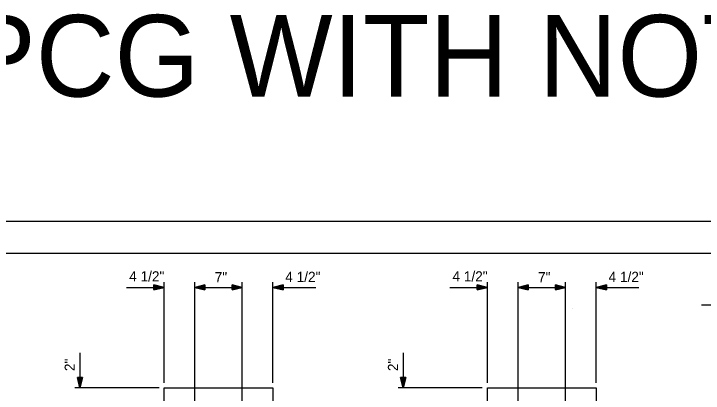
# Model space of a CAD drawing. Extents: x 0 to 34.7, y 0 to 24.5.
# Drawn here: x 10.69 to 19.14, y 19.89 to 24.54 of the extents above; entities that cross this region are included whole.
import ezdxf

# ---------------------------------------------------------------- set-up
doc = ezdxf.new("R2010")
doc.units = 0
for name, color, linetype in [('Dimension Lines', 7, 'Continuous'), ('Plan Sheet', 7, 'Continuous'), ('Plot Shape', 7, 'Continuous'), ('Sup Concrete Girder Lines', 7, 'Continuous'), ('Text', 7, 'Continuous'), ('User Information Notes', 7, 'Continuous')]:
    doc.layers.add(name, color=color, linetype=linetype)

msp = doc.modelspace()

# ---------------------------------------------------------------- linework, layer by layer
at = {"layer": 'Dimension Lines'}
for p, q in [((12.5333, 20.0184), (12.5333, 21.2501)), ((12.9083, 19.6534), (12.9083, 21.2501)), ((13.4916, 19.6534), (13.4916, 21.2501)), ((13.8666, 20.0184), (13.8666, 21.2501)), ((16.4969, 20.0184), (16.4969, 21.2501)), ((16.8719, 19.6534), (16.8719, 21.2501)), ((17.4552, 19.6534), (17.4552, 21.2501)), ((17.8302, 20.0184), (17.8302, 21.2501)), ((12.0733, 21.1871), (12.5333, 21.1871)), ((12.9083, 21.1871), (13.4916, 21.1871)), ((13.8666, 21.1871), (14.3913, 21.1871)), ((16.0369, 21.1871), (16.4969, 21.1871)), ((16.8719, 21.1871), (17.4552, 21.1871)), ((17.8302, 21.1871), (18.355, 21.1871)), ((11.5002, 20.3844), (11.5002, 19.9554)), ((15.4639, 20.3844), (15.4639, 19.9554)), ((12.4702, 19.9554), (11.4372, 19.9554)), ((16.4339, 19.9554), (15.4008, 19.9554))]:
    msp.add_line(p, q, dxfattribs=at)
for points in [[(12.4083, 21.1871), (12.4083, 21.1934), (12.5333, 21.1871), (12.4083, 21.1996), (12.4083, 21.2059), (12.5333, 21.1871), (12.4083, 21.2121), (12.4083, 21.2184), (12.5333, 21.1871), (12.4083, 21.1559), (12.4083, 21.1621), (12.5333, 21.1871), (12.4083, 21.1684), (12.4083, 21.1746), (12.5333, 21.1871), (12.4083, 21.1809), (12.4083, 21.2184), (12.4083, 21.1559), (12.5333, 21.1871), (12.4083, 21.2184)], [(13.0333, 21.1871), (13.0333, 21.1809), (12.9083, 21.1871), (13.0333, 21.1746), (13.0333, 21.1684), (12.9083, 21.1871), (13.0333, 21.1621), (13.0333, 21.1559), (12.9083, 21.1871), (13.0333, 21.2184), (13.0333, 21.2121), (12.9083, 21.1871), (13.0333, 21.2059), (13.0333, 21.1996), (12.9083, 21.1871), (13.0333, 21.1934), (13.0333, 21.1559), (13.0333, 21.2184), (12.9083, 21.1871), (13.0333, 21.1559)], [(13.3666, 21.1871), (13.3666, 21.1934), (13.4916, 21.1871), (13.3666, 21.1996), (13.3666, 21.2059), (13.4916, 21.1871), (13.3666, 21.2121), (13.3666, 21.2184), (13.4916, 21.1871), (13.3666, 21.1559), (13.3666, 21.1621), (13.4916, 21.1871), (13.3666, 21.1684), (13.3666, 21.1746), (13.4916, 21.1871), (13.3666, 21.1809), (13.3666, 21.2184), (13.3666, 21.1559), (13.4916, 21.1871), (13.3666, 21.2184)], [(13.9916, 21.1871), (13.9916, 21.1809), (13.8666, 21.1871), (13.9916, 21.1746), (13.9916, 21.1684), (13.8666, 21.1871), (13.9916, 21.1621), (13.9916, 21.1559), (13.8666, 21.1871), (13.9916, 21.2184), (13.9916, 21.2121), (13.8666, 21.1871), (13.9916, 21.2059), (13.9916, 21.1996), (13.8666, 21.1871), (13.9916, 21.1934), (13.9916, 21.1559), (13.9916, 21.2184), (13.8666, 21.1871), (13.9916, 21.1559)], [(16.3719, 21.1871), (16.3719, 21.1934), (16.4969, 21.1871), (16.3719, 21.1996), (16.3719, 21.2059), (16.4969, 21.1871), (16.3719, 21.2121), (16.3719, 21.2184), (16.4969, 21.1871), (16.3719, 21.1559), (16.3719, 21.1621), (16.4969, 21.1871), (16.3719, 21.1684), (16.3719, 21.1746), (16.4969, 21.1871), (16.3719, 21.1809), (16.3719, 21.2184), (16.3719, 21.1559), (16.4969, 21.1871), (16.3719, 21.2184)], [(16.9969, 21.1871), (16.9969, 21.1809), (16.8719, 21.1871), (16.9969, 21.1746), (16.9969, 21.1684), (16.8719, 21.1871), (16.9969, 21.1621), (16.9969, 21.1559), (16.8719, 21.1871), (16.9969, 21.2184), (16.9969, 21.2121), (16.8719, 21.1871), (16.9969, 21.2059), (16.9969, 21.1996), (16.8719, 21.1871), (16.9969, 21.1934), (16.9969, 21.1559), (16.9969, 21.2184), (16.8719, 21.1871), (16.9969, 21.1559)], [(17.3302, 21.1871), (17.3302, 21.1934), (17.4552, 21.1871), (17.3302, 21.1996), (17.3302, 21.2059), (17.4552, 21.1871), (17.3302, 21.2121), (17.3302, 21.2184), (17.4552, 21.1871), (17.3302, 21.1559), (17.3302, 21.1621), (17.4552, 21.1871), (17.3302, 21.1684), (17.3302, 21.1746), (17.4552, 21.1871), (17.3302, 21.1809), (17.3302, 21.2184), (17.3302, 21.1559), (17.4552, 21.1871), (17.3302, 21.2184)], [(17.9552, 21.1871), (17.9552, 21.1809), (17.8302, 21.1871), (17.9552, 21.1746), (17.9552, 21.1684), (17.8302, 21.1871), (17.9552, 21.1621), (17.9552, 21.1559), (17.8302, 21.1871), (17.9552, 21.2184), (17.9552, 21.2121), (17.8302, 21.1871), (17.9552, 21.2059), (17.9552, 21.1996), (17.8302, 21.1871), (17.9552, 21.1934), (17.9552, 21.1559), (17.9552, 21.2184), (17.8302, 21.1871), (17.9552, 21.1559)], [(11.5002, 20.0804), (11.5065, 20.0804), (11.5002, 19.9554), (11.5127, 20.0804), (11.519, 20.0804), (11.5002, 19.9554), (11.5252, 20.0804), (11.5315, 20.0804), (11.5002, 19.9554), (11.469, 20.0804), (11.4752, 20.0804), (11.5002, 19.9554), (11.4815, 20.0804), (11.4877, 20.0804), (11.5002, 19.9554), (11.494, 20.0804), (11.5315, 20.0804), (11.469, 20.0804), (11.5002, 19.9554), (11.5315, 20.0804)], [(15.4639, 20.0804), (15.4701, 20.0804), (15.4639, 19.9554), (15.4764, 20.0804), (15.4826, 20.0804), (15.4639, 19.9554), (15.4889, 20.0804), (15.4951, 20.0804), (15.4639, 19.9554), (15.4326, 20.0804), (15.4389, 20.0804), (15.4639, 19.9554), (15.4451, 20.0804), (15.4514, 20.0804), (15.4639, 19.9554), (15.4576, 20.0804), (15.4951, 20.0804), (15.4326, 20.0804), (15.4639, 19.9554), (15.4951, 20.0804)]]:
    msp.add_lwpolyline(points, dxfattribs=at)
at = {"layer": 'Plan Sheet'}
msp.add_line((1.0541, 21.6061), (33.0544, 21.6061), dxfattribs=at)
at = {"layer": 'Plot Shape'}
msp.add_lwpolyline([(0, 22), (33.0632, 22), (33.0632, 0), (0, 0)], close=True, dxfattribs=at)
at = {"layer": 'Sup Concrete Girder Lines'}
for points in [[(12.5333, 19.9554), (13.1999, 19.9554), (13.8666, 19.9554), (13.8666, 19.372), (13.4916, 18.997), (13.4916, 17.4137), (14.1166, 16.7887), (14.1166, 16.2679), (12.2833, 16.2679), (12.2833, 16.7887), (12.9083, 17.4137), (12.9083, 18.997), (12.5333, 19.372), (12.5333, 19.9554)], [(16.4969, 19.9554), (17.1636, 19.9554), (17.8302, 19.9554), (17.8302, 19.372), (17.4552, 18.997), (17.4552, 17.4137), (18.0802, 16.7887), (18.0802, 16.2054), (17.1636, 16.2054), (16.2469, 16.2054), (16.2469, 16.7887), (16.8719, 17.4137), (16.8719, 18.997), (16.4969, 19.372), (16.4969, 19.9554)]]:
    msp.add_lwpolyline(points, dxfattribs=at)
at = {"layer": 'Text'}
msp.add_lwpolyline([(19.1198, 20.9747), (22.1092, 20.9747), (26.3962, 20.9747)], dxfattribs=at)
at = {"layer": 'User Information Notes'}
msp.add_line((17.5406, 20.93), (17.5406, 20.93), dxfattribs=at)

# ---------------------------------------------------------------- texts
at = {"layer": 'Text'}
for s, p in [('4 1/2"', (12.1044, 21.2597)), ('4 1/2"', (16.068, 21.2597)), ('7"', (13.1537, 21.2501)), ('4 1/2"', (14.0185, 21.2534)), ('7"', (17.1173, 21.2501)), ('4 1/2"', (17.9821, 21.2534))]:
    msp.add_text(s, height=0.125, dxfattribs=at).set_placement(p)
for p in [(11.4377, 20.1609), (15.4014, 20.1609)]:
    msp.add_text('2"', height=0.125, rotation=90, dxfattribs=at).set_placement(p)
at = {"layer": 'User Information Notes'}
msp.add_text('45" PCG WITH NOTCH', height=1, dxfattribs=at).set_placement((7.7338, 23.5271))

doc.saveas('drawing.dxf')
